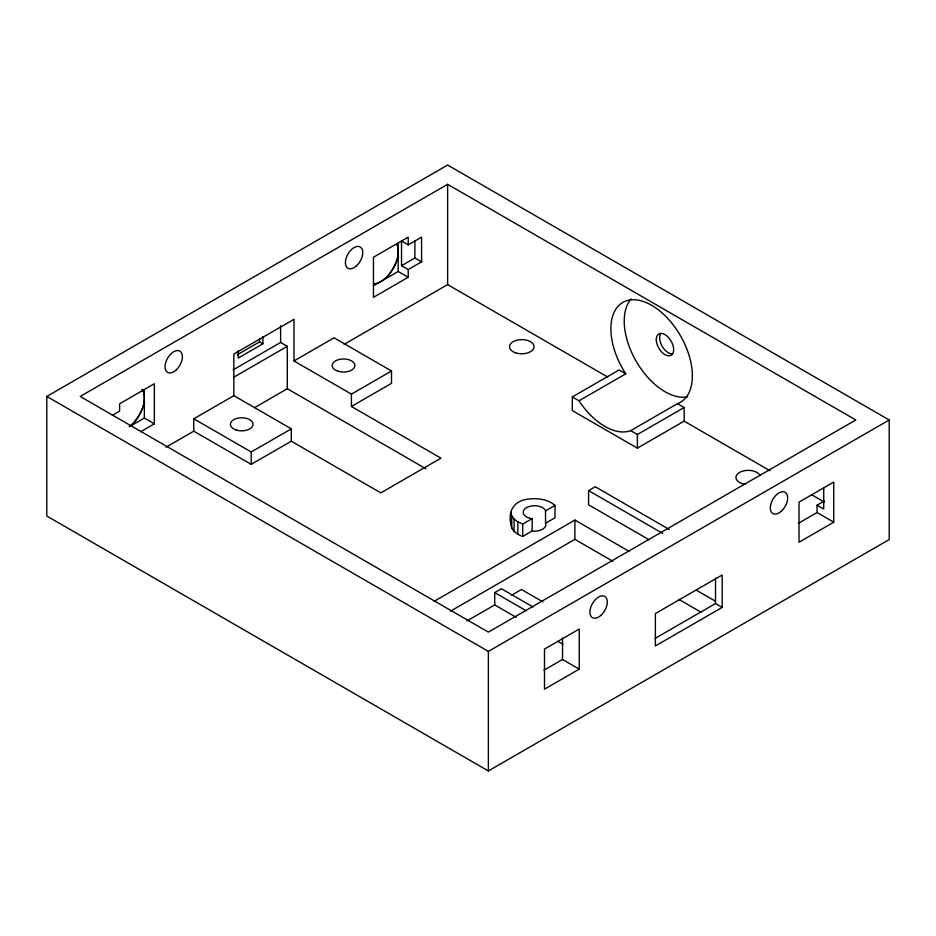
<?xml version="1.0" encoding="UTF-8"?>
<svg xmlns="http://www.w3.org/2000/svg" width="936" height="936" viewBox="0 0 936 936"><rect width="100%" height="100%" fill="white"/><g stroke="black" fill="none" stroke-linecap="round" stroke-linejoin="round"><path stroke-width="1.4" d="M166.011 447.186L193.764 431.168L193.775 418.813L233.848 395.671L291.307 428.852L291.307 441.195L380.823 492.874L440.95 458.16L351.433 406.481L351.433 394.126L293.974 360.957L293.974 319.316L233.848 354.03L233.848 395.671M193.764 431.168L251.222 464.338L251.222 451.983L291.307 428.852M293.974 360.957L334.058 337.814L391.505 370.995L391.505 383.339L351.433 406.481M398.198 242.833L398.186 271.487L408.213 277.278L408.213 269.556L421.574 261.846L421.574 237.159L408.213 244.869L401.532 241.02L401.532 265.695L408.213 269.556M408.213 244.869L408.213 237.159L373.476 257.213L373.476 297.332L408.213 277.278M401.532 265.695L414.894 257.985L414.894 240.564M344.155 344.331L447.63 284.602L447.63 184.322L855.808 419.971L488.37 632.116L80.203 396.454L447.63 184.322M488.37 770.96L488.37 651.397L889.2 419.983L889.2 539.545L488.37 770.96L46.8 516.017L46.8 396.454L447.63 165.04L889.2 419.983M510.927 524.605C507.64 510.658 514.367 500.549 528.442 499.087C537.603 497.94 547.841 499.122 555.001 505.44L555.001 517.784L545.571 523.224L545.887 524.605A11.337 6.54 0 0 1 534.55 531.145L532.174 530.969L522.744 536.41C516.894 534.514 509.266 529.331 511.465 522.253M511.735 528.126L511.735 515.794L510.927 512.261M514.098 531.414L514.098 519.082L511.735 515.794M517.854 534.245L517.854 521.902L514.098 519.082M522.744 536.41L522.744 524.066L532.174 518.626L532.174 530.969M545.571 523.224L545.501 510.565A11.337 6.54 0 0 0 526.535 507.64A11.337 6.54 0 0 0 531.613 518.591L532.174 518.626M579.232 669.135L544.495 689.188L544.495 649.081L579.232 629.027L579.232 669.135L562.524 659.494L562.524 638.013M655.013 638.457L715.513 603.533L715.513 578.179M722.194 607.394L722.194 574.985L655.387 613.56L655.387 645.957L722.194 607.394L715.513 603.533M798.443 523.294L817.046 512.542L817.046 505.218L824.335 501.017M823.727 487.867L823.727 509.079L817.046 505.218M833.754 522.194L833.754 482.075L799.016 502.129L799.016 542.248L833.754 522.194L817.046 512.542M112.332 415.315L119.621 411.103L119.621 403.779L154.358 383.725L154.358 423.832L140.704 431.718M237.323 354.721L259.576 341.874L262.911 343.805L262.911 336.527M262.911 343.805L238.189 358.079L238.189 350.789M129.449 426.652L144.331 418.053L154.358 423.832M373.382 285.819L398.186 271.487M233.017 369.942L280.613 342.459L287.293 346.32L287.293 388.732L425.833 468.714M233.438 377.407L287.293 346.32M254.732 407.534L287.293 388.732M351.433 394.126L391.505 370.995M251.222 464.338L291.307 441.195M572.317 396.934L619.082 369.942L625.763 373.803L578.998 400.795L572.317 396.934L572.317 410.588L637.381 448.145L684.146 421.141L684.146 407.499L677.465 403.65L630.7 430.642A57.634 33.275 60 0 1 578.998 400.795M637.381 448.145L637.381 434.503L684.146 407.499M545.571 510.892L555.001 505.44M649.35 539.896L588.58 504.796L588.58 490.616L595.261 486.755L669.38 529.542M434.047 601.38L574.891 520.065L629.32 551.491M450.391 611.231L574.891 539.358L612.869 561.284M516.169 617.292L494.723 604.913L494.723 592.582L501.404 588.721L532.935 606.926M466.912 620.966L494.723 604.913M511.419 595.273L521.446 589.493L542.88 601.86M543.921 670.235L562.524 659.494M517.854 521.902L522.744 524.066M414.894 257.985L421.574 261.846M447.63 284.602L607.733 377.032M684.146 421.141L769.965 470.703M811.617 494.746L824.242 502.035M630.7 430.642L637.381 434.503M588.58 490.616L662.7 533.403M696.419 590.23L715.408 601.193M678.694 599.286L701.473 612.437M193.775 418.813L251.222 451.983M494.723 592.582L526.254 610.787M557.798 641.335L562.84 644.237M46.8 396.454L488.37 651.397M574.891 520.065L574.891 539.358M280.613 325.623L280.613 342.459M259.576 338.961L259.576 341.874M144.331 389.399L144.331 418.053M745.068 484.286A12.285 7.09 0 0 1 739.557 472.423A12.285 7.09 0 0 1 760.102 475.593M625.763 373.803A57.634 33.275 60 0 1 611.068 333.544L610.869 328.817A57.634 33.275 60 0 1 651.62 305.288A57.634 33.275 60 0 1 692.371 375.874L692.172 380.367A57.634 33.275 60 0 1 677.465 403.65M687.609 396.829A57.634 33.275 60 0 1 636.164 361.273A57.634 33.275 60 0 1 631.098 298.935M672.645 353.902A12.285 7.09 60 0 1 662.162 346.261A12.285 7.09 60 0 1 660.793 333.356M142.003 389.306A24.558 14.18 -60 0 1 129.226 426.594M396.56 243.898A24.558 14.18 -60 0 1 393.108 268.562A24.558 14.18 -60 0 1 373.487 283.877M144.776 402.363A37.791 21.82 -60 0 1 130.97 426.278M398.631 255.809A37.791 21.82 -60 0 1 397.765 258.394M397.285 259.67A37.791 21.82 -60 0 1 387.504 276.611M236.071 429.963A11.337 6.54 0 0 0 253.071 424.289A11.337 6.54 0 0 0 236.071 418.626A11.337 6.54 0 0 0 236.071 429.963M337.873 371.183A11.337 6.54 0 0 0 354.884 365.508A11.337 6.54 0 0 0 337.873 359.845A11.337 6.54 0 0 0 337.873 371.183M515.642 352.825A12.285 7.09 0 0 0 534.058 346.683A12.285 7.09 0 0 0 515.642 340.552A12.285 7.09 0 0 0 515.642 352.825M656.288 339.616A12.285 7.09 60 0 0 669.322 355.82A12.285 7.09 60 0 0 669.322 338.458A12.285 7.09 60 0 0 656.288 339.616M356.347 265.999A12.285 7.09 -60 0 0 360.243 246.975A12.285 7.09 -60 0 0 345.712 259.857A12.285 7.09 -60 0 0 356.347 265.999M175.98 370.13A12.285 7.09 -60 0 0 179.864 351.105A12.285 7.09 -60 0 0 165.344 363.987A12.285 7.09 -60 0 0 175.98 370.13M600.853 615.432A12.285 7.09 -60 0 0 604.738 596.407A12.285 7.09 -60 0 0 590.218 609.289A12.285 7.09 -60 0 0 600.853 615.432M781.221 511.302A12.285 7.09 -60 0 0 785.117 492.277A12.285 7.09 -60 0 0 770.585 505.159A12.285 7.09 -60 0 0 781.221 511.302"/></g></svg>
